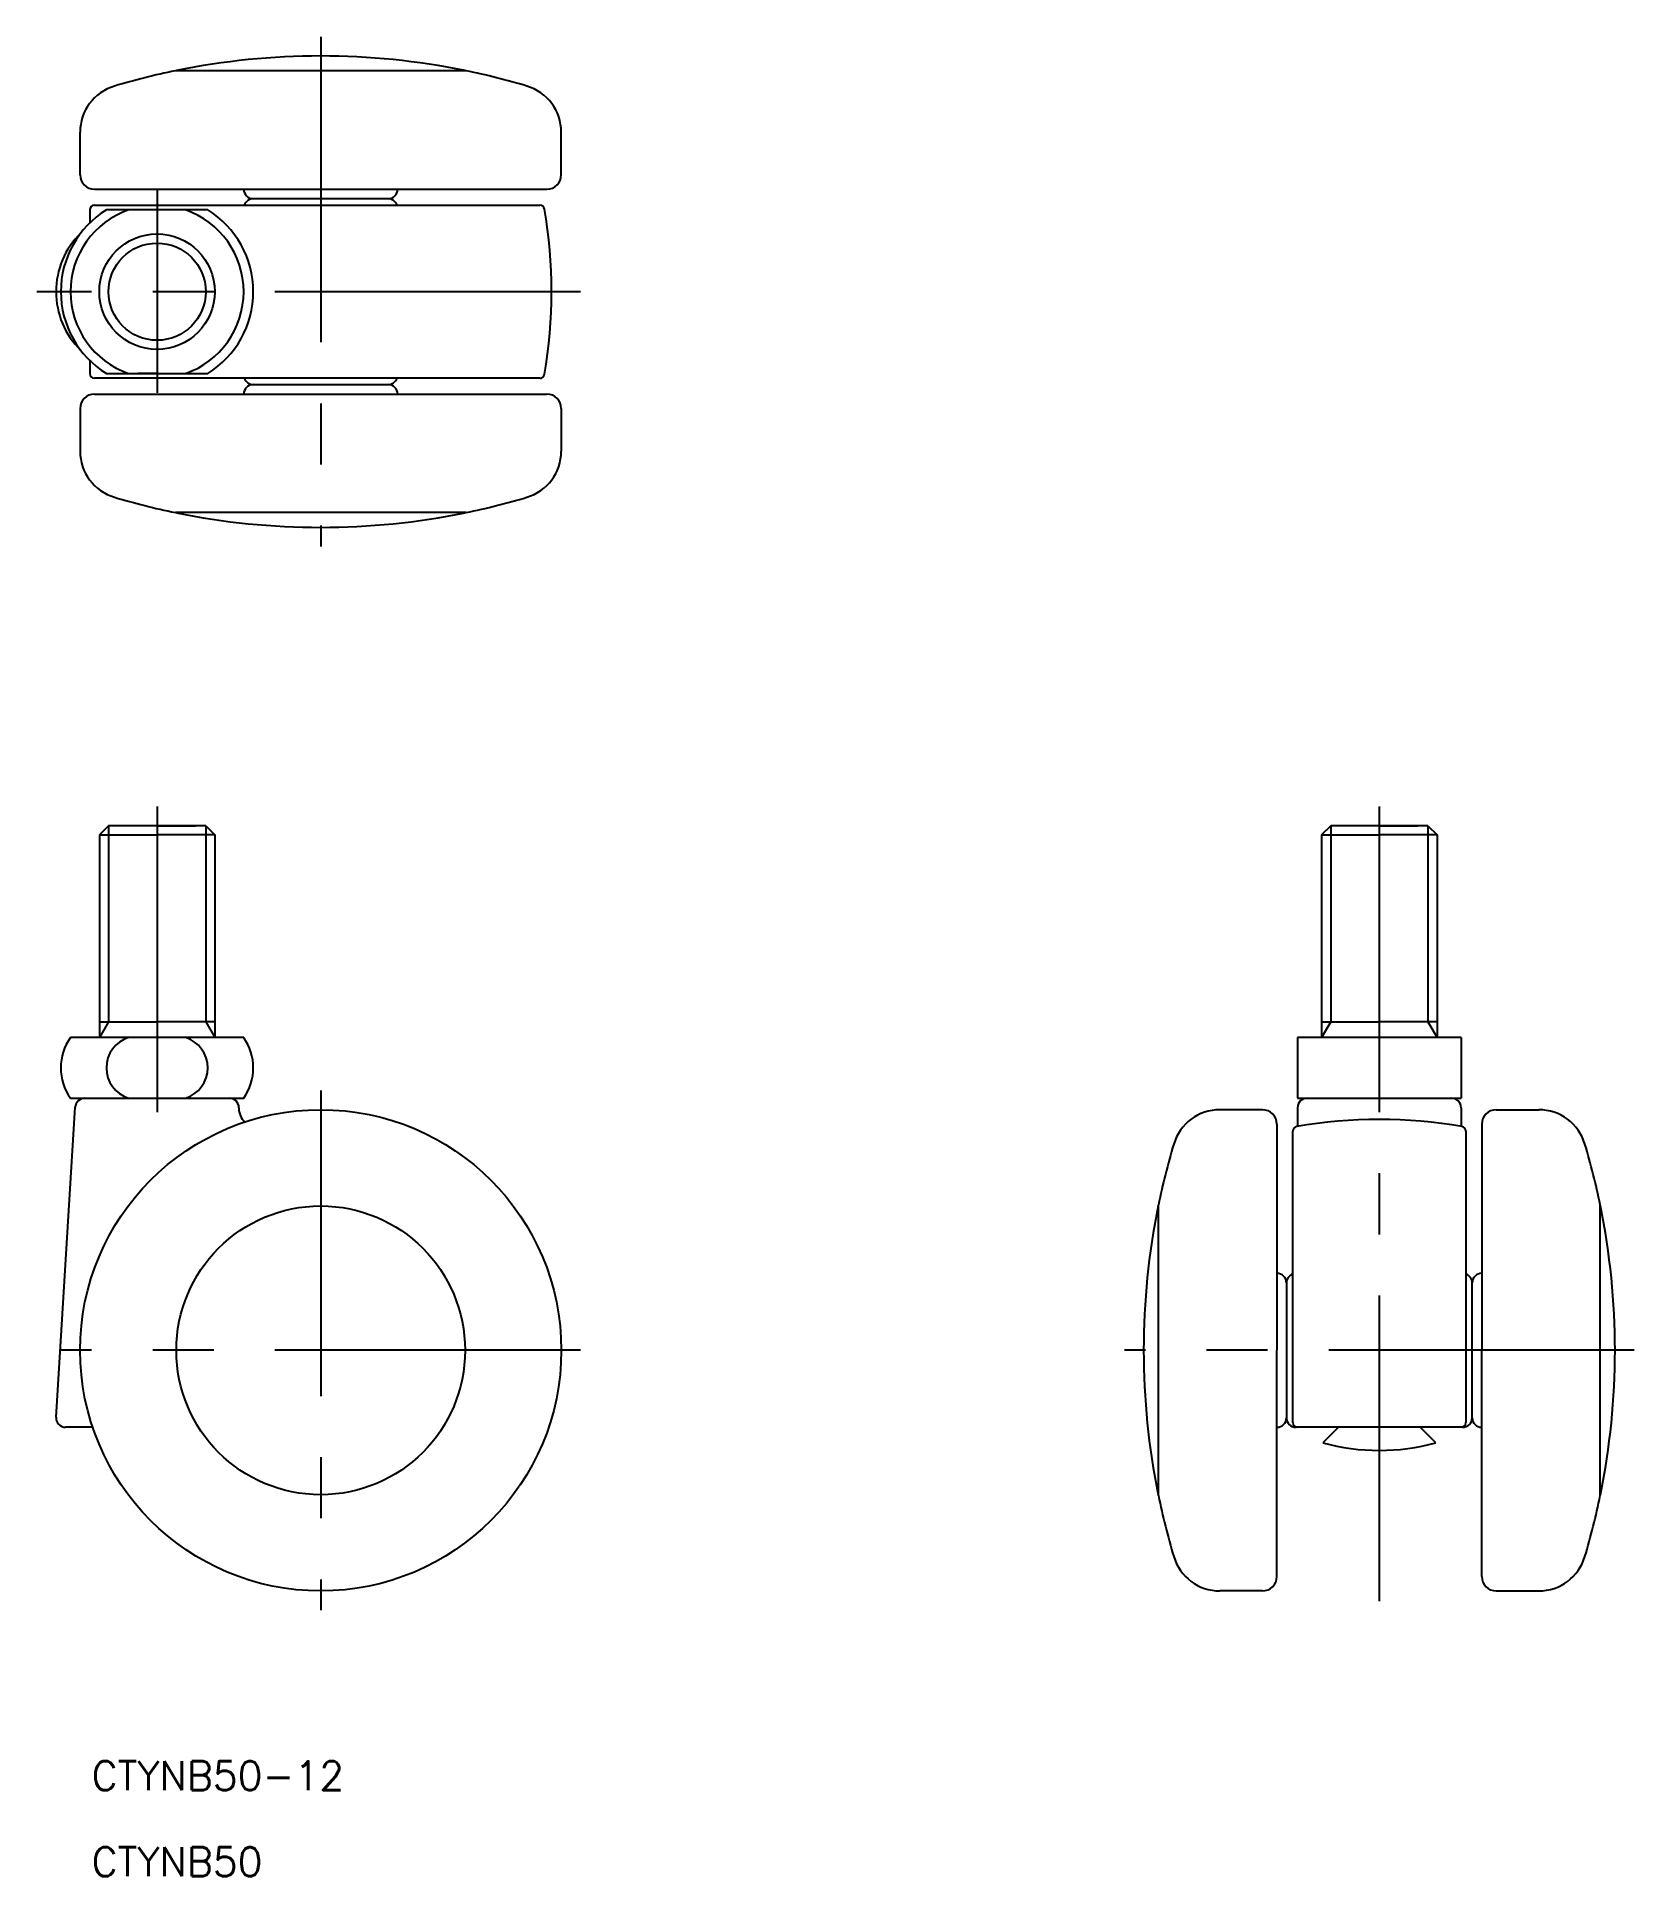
# Model space of a CAD drawing. Extents: x -29 to 136, y -55 to 136.
import ezdxf

# ---------------------------------------------------------------- set-up
doc = ezdxf.new("R2010")
doc.units = 0
doc.linetypes.add('CENTER', pattern=[50.8, 31.75, -6.35, 6.35, -6.35])
doc.layers.get('0').update_dxf_attribs({"linetype": 'CONTINUOUS'})
doc.layers.add('CENTER', color=1, linetype='CENTER')
doc.styles.get("Standard").update_dxf_attribs({"font": 'txt.shx', "height": 3, "bigfont": 'bigfont.shx'})

msp = doc.modelspace()

# ---------------------------------------------------------------- linework, layer by layer
at = {"color": 7, "linetype": 'CONTINUOUS'}
for p, q in [((15.1, 132.95), (-15.1, 132.95)), ((-15, 132.95), (-15, 132.97)), ((15, 132.97), (15, 132.95)), ((-25, 122.15), (-25, 126.57)), ((25, 122.15), (25, 126.57)), ((-23.5, 120.65), (23.5, 120.65)), ((-23.5, 119), (22.76, 119)), ((7, 119.65), (-7, 119.65)), ((-24, 118.5), (-24, 117.14)), ((-11.73, 118.5), (-22.27, 118.5)), ((-17, 118.5), (-19, 118.5)), ((-24, 102.86), (-24, 101.5)), ((-22.27, 101.5), (-11.73, 101.5)), ((-17, 101.5), (-19, 101.5)), ((22.76, 101), (-23.5, 101)), ((-7, 100.35), (7, 100.35)), ((-25, 97.85), (-25, 93.43)), ((-23.5, 99.35), (23.5, 99.35)), ((25, 97.85), (25, 93.43)), ((15.1, 87.05), (-15.1, 87.05)), ((-15, 87.05), (-15, 87.03)), ((15, 87.03), (15, 87.05)), ((-22.05, 54.5), (-23, 53.55)), ((-23, 53.55), (-23, 32.5)), ((-23, 53.55), (-17, 53.55)), ((-11.95, 54.5), (-22.05, 54.5)), ((-17, 54.5), (-13, 54.5)), ((-11, 53.55), (-17, 53.55)), ((-11.95, 54.5), (-11, 53.55)), ((-11, 53.55), (-11, 32.5)), ((104.95, 54.5), (104, 53.55)), ((104, 53.55), (104, 32.5)), ((104, 53.55), (110, 53.55)), ((115.05, 54.5), (104.95, 54.5)), ((110, 54.5), (114, 54.5)), ((116, 53.55), (110, 53.55)), ((115.05, 54.5), (116, 53.55)), ((116, 53.55), (116, 32.5)), ((-8, 32.5), (-26, 32.5)), ((-23, 34.14), (-17, 34.14)), ((-11, 34.14), (-17, 34.14)), ((118.5, 32.5), (101.5, 32.5)), ((101.5, 32.5), (101.5, 26.2)), ((104, 34.14), (110, 34.14)), ((116, 34.14), (110, 34.14)), ((118.5, 32.5), (118.5, 26.2)), ((-27.5, -6.94), (-25.5, 25.26)), ((-26, 26.2), (-8, 26.2)), ((-8.5, 25.2), (-8.5, 25.17)), ((97.85, 25), (93.43, 25)), ((101.5, 26.2), (118.5, 26.2)), ((101.5, 25.2), (101.5, 23.27)), ((118.5, 25.2), (118.5, 23.27)), ((122.15, 25), (126.57, 25)), ((99.35, 23.5), (99.35, 0)), ((120.65, 23.5), (120.65, 0)), ((101, -7.5), (101, 22.76)), ((119, 22.76), (119, -7.5)), ((87.05, 15), (87.03, 15)), ((87.05, -15.1), (87.05, 15.1)), ((132.95, -15.1), (132.95, 15.1)), ((132.95, 15), (132.97, 15)), ((100.35, 7), (100.35, -7)), ((119.65, -7), (119.65, 7)), ((99.35, -23.5), (99.35, 0)), ((120.65, -23.5), (120.65, 0)), ((-23.69, -8), (-26.5, -8)), ((118.65, -8), (101.35, -8)), ((105.75, -8), (104.14, -9.61)), ((115.86, -9.61), (114.25, -8)), ((87.05, -15.1), (87.05, -15)), ((87.05, -15.1), (87.05, -15)), ((132.95, -15.1), (132.95, -15)), ((97.85, -25), (93.43, -25)), ((122.15, -25), (126.57, -25))]:
    msp.add_line(p, q, dxfattribs=at)
at = {"color": 3, "linetype": 'CONTINUOUS'}
for p, q in [((-22.05, 54.5), (-22.05, 34.14)), ((-11.95, 54.5), (-11.95, 34.14)), ((104.95, 54.5), (104.95, 34.14)), ((115.05, 54.5), (115.05, 34.14)), ((-22.05, 34.14), (-23, 32.5)), ((-11.95, 34.14), (-11, 32.5)), ((104.95, 34.14), (104, 32.5)), ((115.05, 34.14), (116, 32.5))]:
    msp.add_line(p, q, dxfattribs=at)
at = {"color": 7, "linetype": 'CONTINUOUS'}
for centre, radius in [((-17, 110), 6), ((0, 0), 25), ((0, 0), 15)]:
    msp.add_circle(centre, radius, dxfattribs=at)
at = {"color": 3, "linetype": 'CONTINUOUS'}
msp.add_circle((-17, 110), 5.05, dxfattribs=at)
at = {"color": 7, "linetype": 'CONTINUOUS'}
for centre, radius, start, end in [((0, 59.49), 75, 78.463, 101.537), ((0, 59.49), 75, 101.6149, 106.6015), ((0, 59.49), 75, 73.3985, 78.3851), ((-20, 126.57), 5, 106.6015, 180), ((20, 126.57), 5, 0, 73.3985), ((-23.5, 122.15), 1.5, 180, 270), ((-7, 120.65), 1, 180, 270), ((7, 120.65), 1, 270, 360), ((23.5, 122.15), 1.5, 270, 0), ((-23.5, 118.5), 0.5, 90, 180), ((-7, 118.65), 1, 90, 159.5127), ((7, 118.65), 1, 20.4873, 90), ((22.76, 118.5), 0.5, 9.8877, 90), ((-26, 110), 50, 350.1123, 9.8877), ((-17, 110), 10, 121.7883, 238.2117), ((-17, 110), 9, 109.1881, 250.8119), ((-17, 110), 9, 289.1881, 70.8119), ((-17, 110), 10, 301.7883, 58.2117), ((-19, 110), 8.5, 134.3091, 225.6909), ((-23.5, 101.5), 0.5, 180, 270), ((22.76, 101.5), 0.5, 270, 350.1123), ((-7, 99.35), 1, 90, 180), ((-7, 101.35), 1, 200.4873, 270), ((7, 101.35), 1, 270, 339.5127), ((7, 99.35), 1, 360, 90), ((-23.5, 97.85), 1.5, 90, 180), ((23.5, 97.85), 1.5, 0, 90), ((-20, 93.43), 5, 180, 253.3985), ((20, 93.43), 5, 286.6015, 0), ((0, 160.51), 75, 253.3985, 258.3851), ((0, 160.51), 75, 281.6149, 286.6015), ((0, 160.51), 75, 258.463, 281.537), ((-21.54, 29.35), 5.46, 144.7748, 215.2252), ((-18.97, 29.35), 3.3, 107.4974, 252.5026), ((-15.03, 29.35), 3.3, 287.4974, 72.5026), ((-12.46, 29.35), 5.46, 324.7748, 35.2252), ((-24.5, 25.2), 1, 90, 176.4458), ((-9.5, 25.2), 1, 0, 90), ((-6.5, 25.17), 2, 180, 226.405), ((93.43, 20), 5, 90, 163.3985), ((97.85, 23.5), 1.5, 0, 90), ((102.5, 25.2), 1, 90, 180), ((117.5, 25.2), 1, 0, 90), ((122.15, 23.5), 1.5, 90, 180), ((126.57, 20), 5, 16.6015, 90), ((101.5, 22.76), 0.5, 99.8877, 180), ((110, -26), 50, 80.1123, 99.8877), ((118.5, 22.76), 0.5, 0, 80.1123), ((160.51, 0), 75, 163.3985, 168.3851), ((59.49, 0), 75, 11.6149, 16.6015), ((160.51, 0), 75, 168.463, 191.537), ((59.49, 0), 75, 348.463, 11.537), ((99.35, 7), 1, 0, 90), ((101.35, 7), 1, 110.4873, 180), ((118.65, 7), 1, 0, 69.5127), ((120.65, 7), 1, 90, 180), ((-26.5, -7), 1, 176.45, 270), ((99.35, -7), 1, 270, 0), ((101.35, -7), 1, 180, 270), ((101.5, -7.5), 0.5, 180, 270), ((118.5, -7.5), 0.5, 270, 0), ((118.65, -7), 1, 270, 0), ((120.65, -7), 1, 180, 270), ((110, 11.6), 22, 254.5622, 285.4378), ((160.51, 0), 75, 191.6149, 196.6015), ((59.49, 0), 75, 343.3985, 348.3851), ((93.43, -20), 5, 196.6015, 270), ((126.57, -20), 5, 270, 343.3985), ((97.85, -23.5), 1.5, 270, 0), ((122.15, -23.5), 1.5, 180, 270)]:
    msp.add_arc(centre, radius, start, end, dxfattribs=at)
at = {"layer": 'CENTER', "color": 1, "linetype": 'CENTER'}
for p, q in [((0, 136.49), (0, 83.51)), ((-17, 120.5), (-17, 99.5)), ((27, 110), (-29.5, 110)), ((-17, 56.5), (-17, 24.2)), ((110, 56.5), (110, -27)), ((0, 27), (0, -27)), ((27, 0), (-27, 0)), ((136.49, 0), (83.51, 0))]:
    msp.add_line(p, q, dxfattribs=at)

# ---------------------------------------------------------------- texts
at = {"color": 7, "linetype": 'CONTINUOUS'}
for s, p in [('CTYNB50-12', (-23.8, -45.7)), ('CTYNB50', (-23.8, -54.64))]:
    msp.add_text(s, height=3, dxfattribs=at).set_placement(p)

doc.saveas('drawing.dxf')
